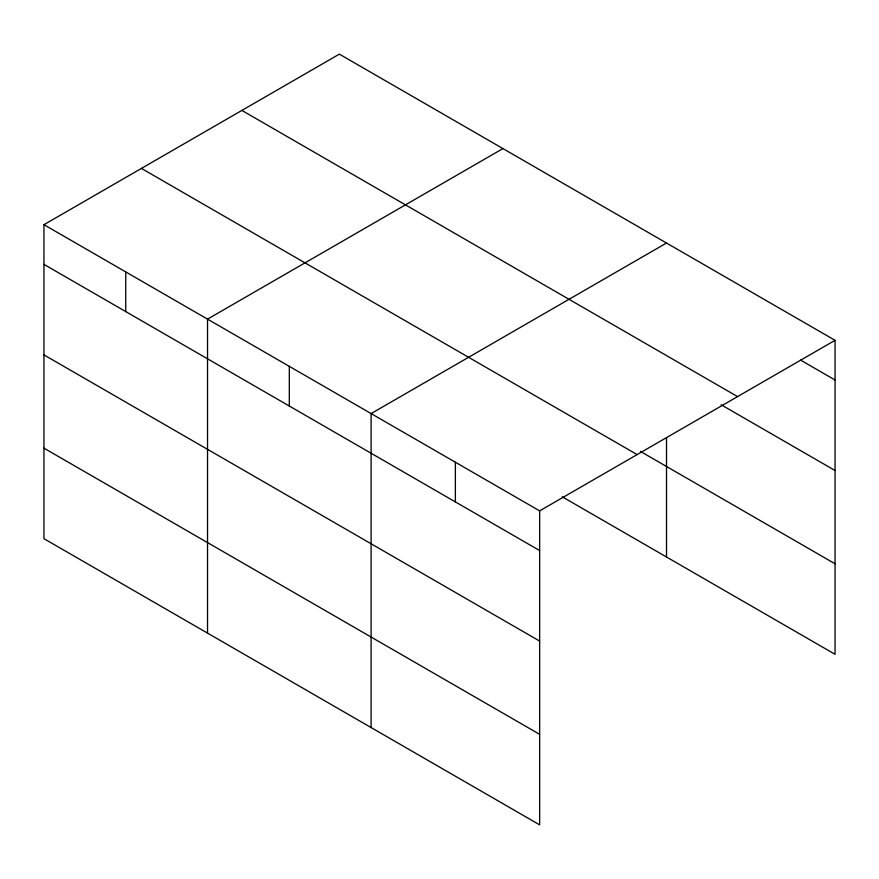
<?xml version="1.0" encoding="UTF-8"?>
<svg xmlns="http://www.w3.org/2000/svg" width="879" height="879" viewBox="0 0 879 879"><rect width="100%" height="100%" fill="white"/><g stroke="black" fill="none" stroke-linecap="round" stroke-linejoin="round"><path stroke-width="1.32" d="M539.64 641.077L539.64 510.875L43.95 224.694L43.95 538.673L539.64 824.854L539.64 641.077L43.95 354.896M562.208 496.778L835.05 654.306L835.05 340.327L339.36 54.146L43.95 224.694M502.942 148.584L207.532 319.132L207.532 633.111M666.513 243.022L371.103 413.58L371.103 727.559M539.64 510.875L835.05 340.327M800.626 360.126L835.05 380.003M241.879 110.424L737.569 396.605M721.11 404.736L835.05 470.518M640.439 451.421L835.05 563.78M141.431 168.416L637.121 454.597M43.95 264.37L539.64 550.551M43.95 448.158L539.64 734.339M666.513 437.676L666.513 557M455.366 462.233L455.366 501.909M289.312 366.356L289.312 406.032M125.741 271.919L125.741 311.595"/></g></svg>
